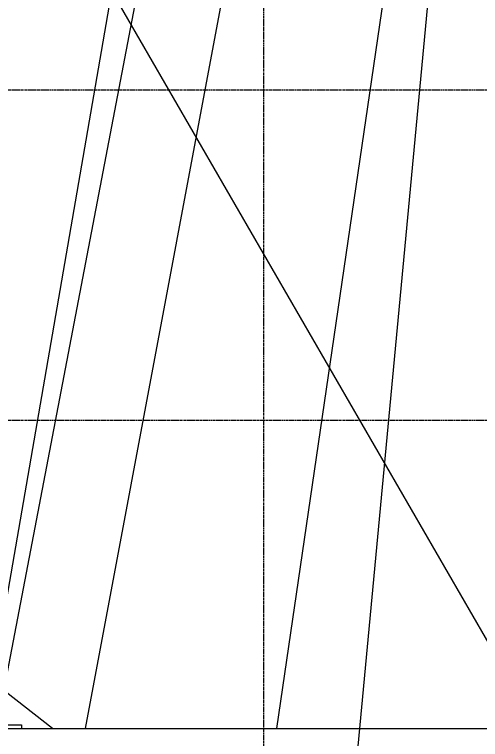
# Model space of a CAD drawing. Header units: millimetres. Extents: x -57554 to 16546, y 2142 to 98430.
# Drawn here: x -1001 to 57, y 36122 to 37769 of the extents above; entities that cross this region are included whole.
import ezdxf

# ---------------------------------------------------------------- set-up
doc = ezdxf.new("R2010")
doc.units = ezdxf.units.MM
doc.linetypes.add('DXK_LINE_DOT3', pattern=[5.9187, 2.979, -0.9799, 0.9799, -0.9799])
doc.layers.add('S-Z2-A_TEXTUAL_ANNOTATION', color=7, linetype='Continuous')

msp = doc.modelspace()

# ---------------------------------------------------------------- linework, layer by layer
at = {"color": 1, "linetype": 'DXK_LINE_DOT3'}
for p, q in [((-434.8, 28847.3), (-434.8, 41847.3)), ((-6934.8, 37597.3), (15065.2, 37597.3)), ((-6934.8, 36847.3), (15065.2, 36847.3))]:
    msp.add_line(p, q, dxfattribs=at)
at = {"color": 2, "linetype": 'Continuous'}
for p, q in [((-1234.8, 36155.3), (-984.8, 36155.3)), ((-1084.8, 36147.3), (215.2, 36147.3)), ((-984.8, 36155.3), (-984.8, 36147.3))]:
    msp.add_line(p, q, dxfattribs=at)
at = {"layer": 'S-Z2-A_TEXTUAL_ANNOTATION'}
for p, q in [((-1087.6, 36042), (-564.8, 39060.4)), ((-1072.4, 35984.8), (-514.9, 38900.4)), ((-839.8, 36146.8), (-357, 38719.8)), ((-405.1, 36146.8), (-51.6, 38559.8)), ((-254.6, 35746.8), (-4.6, 38399.8)), ((243.4, 36050.5), (-906.6, 38042.3)), ((-914.6, 36146.8), (-2293.6, 37224.2))]:
    msp.add_line(p, q, dxfattribs=at)

doc.saveas('drawing.dxf')
